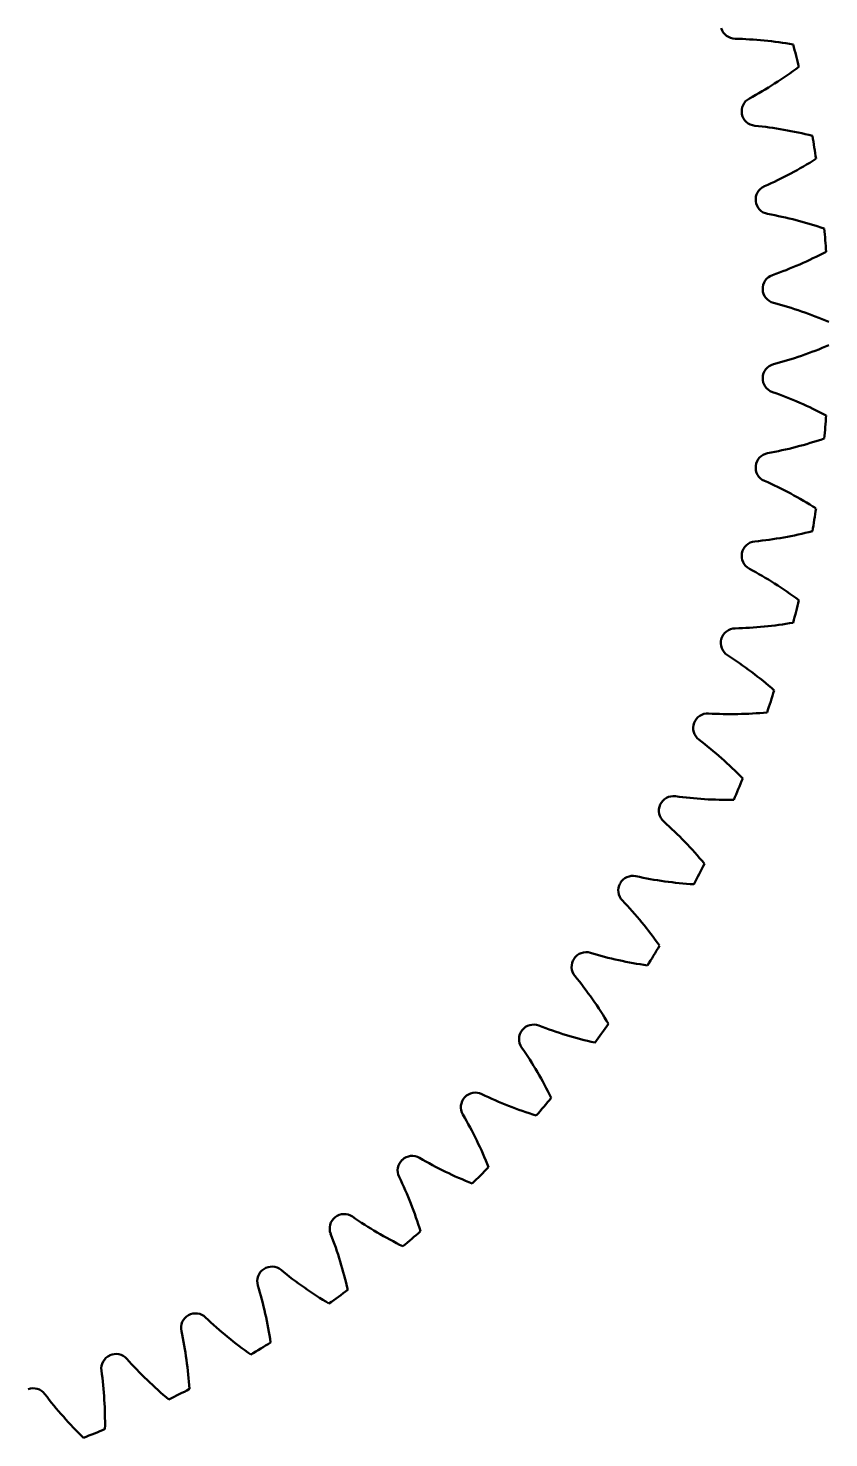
# Model space of a CAD drawing. Header units: millimetres. Extents: x 30 to 137, y 235 to 277.
# Drawn here: x 56.78 to 70.57, y 237.08 to 261.36 of the extents above; entities that cross this region are included whole.
import ezdxf

# ---------------------------------------------------------------- set-up
doc = ezdxf.new("R2010")
doc.units = ezdxf.units.MM
doc.header["$LTSCALE"] = 0.75
doc.layers.add('Visible', color=7, linetype='Continuous', lineweight=50)

msp = doc.modelspace()

# ---------------------------------------------------------------- linework, layer by layer
at = {"layer": 'Visible'}
for centre, radius, start, end in [((68.96, 261.424), 0.25, 195.7488, 269.0171), ((68.796, 254.328), 6.848, 80.2301, 88.664), ((50.073, 256.097), 20.5, 12.9418, 14.0582), ((65.953, 266.174), 6.848, 298.336, 306.7699), ((69.32, 259.926), 0.25, 117.9829, 191.2512), ((50.073, 256.097), 19.375, 11.2488, 11.2512), ((69.32, 259.926), 0.25, 191.2488, 264.5171), ((68.6, 252.865), 6.848, 75.7301, 84.164), ((50.073, 256.097), 20.5, 8.4418, 9.5582), ((66.694, 264.897), 6.848, 293.836, 302.2699), ((69.561, 258.405), 0.25, 113.4829, 186.7512), ((50.073, 256.097), 19.375, 6.7488, 6.7512), ((69.561, 258.404), 0.25, 186.7488, 260.0171), ((68.289, 251.421), 6.848, 71.2301, 79.664), ((50.073, 256.097), 20.5, 3.9418, 5.0582), ((67.333, 263.566), 6.848, 289.336, 297.7699), ((69.682, 256.868), 0.25, 108.9829, 182.2512), ((50.073, 256.097), 19.375, 2.2488, 2.2512), ((69.682, 256.868), 0.25, 182.2488, 255.5171), ((67.866, 250.006), 6.848, 66.7301, 75.164), ((67.866, 262.189), 6.848, 284.836, 293.2699), ((69.682, 255.327), 0.25, 104.4829, 177.7512), ((50.073, 256.097), 19.375, 357.7488, 357.7512), ((69.682, 255.327), 0.25, 177.7488, 251.0171), ((67.333, 248.629), 6.848, 62.2301, 70.664), ((50.073, 256.097), 20.5, 354.9418, 356.0582), ((68.289, 260.774), 6.848, 280.336, 288.7699), ((69.561, 253.791), 0.25, 99.9829, 173.2512), ((69.561, 253.79), 0.25, 173.2488, 246.5171), ((50.073, 256.097), 19.375, 353.2488, 353.2512), ((66.694, 247.298), 6.848, 57.7301, 66.164), ((50.073, 256.097), 20.5, 350.4418, 351.5582), ((68.6, 259.33), 6.848, 275.836, 284.2699), ((69.32, 252.269), 0.25, 95.4829, 168.7512), ((69.32, 252.269), 0.25, 168.7488, 242.0171), ((50.073, 256.097), 19.375, 348.7488, 348.7512), ((65.953, 246.021), 6.848, 53.2301, 61.664), ((50.073, 256.097), 20.5, 345.9418, 347.0582), ((68.96, 250.771), 0.25, 90.9829, 164.2512), ((68.796, 257.867), 6.848, 271.336, 279.7699), ((68.96, 250.77), 0.25, 164.2488, 237.5171), ((50.073, 256.097), 19.375, 344.2488, 344.2512), ((65.113, 244.806), 6.848, 48.7301, 57.164), ((50.073, 256.097), 20.5, 341.4418, 342.5582), ((68.484, 249.305), 0.25, 86.4829, 159.7512), ((68.878, 256.392), 6.848, 266.836, 275.2699), ((68.484, 249.305), 0.25, 159.7488, 233.0171), ((50.073, 256.097), 19.375, 339.7488, 339.7512), ((64.181, 243.661), 6.848, 44.2301, 52.664), ((50.073, 256.097), 20.5, 336.9418, 338.0582), ((67.895, 247.882), 0.25, 81.9829, 155.2512), ((68.843, 254.916), 6.848, 262.336, 270.7699), ((67.894, 247.881), 0.25, 155.2488, 228.5171), ((50.073, 256.097), 19.375, 335.2488, 335.2512), ((63.161, 242.592), 6.848, 39.7301, 48.164), ((50.073, 256.097), 20.5, 332.4418, 333.5582), ((67.195, 246.508), 0.25, 150.7488, 224.0171), ((67.195, 246.509), 0.25, 77.4829, 150.7512), ((50.073, 256.097), 19.375, 330.7488, 330.7512), ((68.692, 253.447), 6.848, 257.836, 266.2699), ((62.061, 241.607), 6.848, 35.2301, 43.664), ((66.39, 245.195), 0.25, 72.9829, 146.2512), ((68.427, 251.994), 6.848, 253.336, 261.7699), ((50.073, 256.097), 20.5, 327.9418, 329.0582), ((66.39, 245.194), 0.25, 146.2488, 219.5171), ((50.073, 256.097), 19.375, 326.2488, 326.2512), ((60.888, 240.711), 6.848, 30.7301, 39.164), ((65.484, 243.948), 0.25, 68.4829, 141.7512), ((50.073, 256.097), 20.5, 323.4418, 324.5582), ((65.484, 243.948), 0.25, 141.7488, 215.0171), ((50.073, 256.097), 19.375, 321.7488, 321.7512), ((68.048, 250.567), 6.848, 248.836, 257.2699), ((59.647, 239.91), 6.848, 26.2301, 34.664), ((64.484, 242.777), 0.25, 63.9829, 137.2512), ((67.559, 249.173), 6.848, 244.336, 252.7699), ((64.483, 242.776), 0.25, 137.2488, 210.5171), ((50.073, 256.097), 19.375, 317.2488, 317.2512), ((50.073, 256.097), 20.5, 318.9418, 320.0582), ((58.347, 239.208), 6.848, 21.7301, 30.164), ((63.393, 241.686), 0.25, 132.7488, 206.0171), ((63.394, 241.687), 0.25, 59.4829, 132.7512), ((50.073, 256.097), 19.375, 312.7488, 312.7512), ((66.962, 247.823), 6.848, 239.836, 248.2699), ((56.997, 238.611), 6.848, 17.2301, 25.664), ((50.073, 256.097), 20.5, 314.4418, 315.5582), ((62.222, 240.686), 0.25, 128.2488, 201.5171), ((50.073, 256.097), 19.375, 308.2488, 308.2512), ((62.222, 240.686), 0.25, 54.9829, 128.2512), ((66.26, 246.523), 6.848, 235.336, 243.7699), ((55.603, 238.122), 6.848, 12.7301, 21.164), ((50.073, 256.097), 20.5, 309.9418, 311.0582), ((60.975, 239.78), 0.25, 123.7488, 197.0171), ((50.073, 256.097), 19.375, 303.7488, 303.7512), ((60.976, 239.78), 0.25, 50.4829, 123.7512), ((65.459, 245.282), 6.848, 230.836, 239.2699), ((54.176, 237.743), 6.848, 8.2301, 16.664), ((50.073, 256.097), 20.5, 305.4418, 306.5582), ((59.661, 238.975), 0.25, 119.2488, 192.5171), ((50.073, 256.097), 19.375, 299.2488, 299.2512), ((59.662, 238.975), 0.25, 45.9829, 119.2512), ((64.563, 244.109), 6.848, 226.336, 234.7699), ((52.723, 237.478), 6.848, 3.7301, 12.164), ((50.073, 256.097), 20.5, 300.9418, 302.0582), ((58.288, 238.275), 0.25, 114.7488, 188.0171), ((58.289, 238.276), 0.25, 41.4829, 114.7512), ((50.073, 256.097), 19.375, 294.7488, 294.7512), ((63.578, 243.009), 6.848, 221.836, 230.2699), ((51.254, 237.327), 6.848, 359.2301, 7.664), ((50.073, 256.097), 19.375, 290.2488, 290.2512), ((56.865, 237.686), 0.25, 36.9829, 110.2512), ((50.073, 256.097), 20.5, 296.4418, 297.5582), ((62.509, 241.989), 6.848, 217.336, 225.7699), ((50.073, 256.097), 20.5, 291.9418, 293.0582)]:
    msp.add_arc(centre, radius, start, end, dxfattribs=at)

doc.saveas('drawing.dxf')
